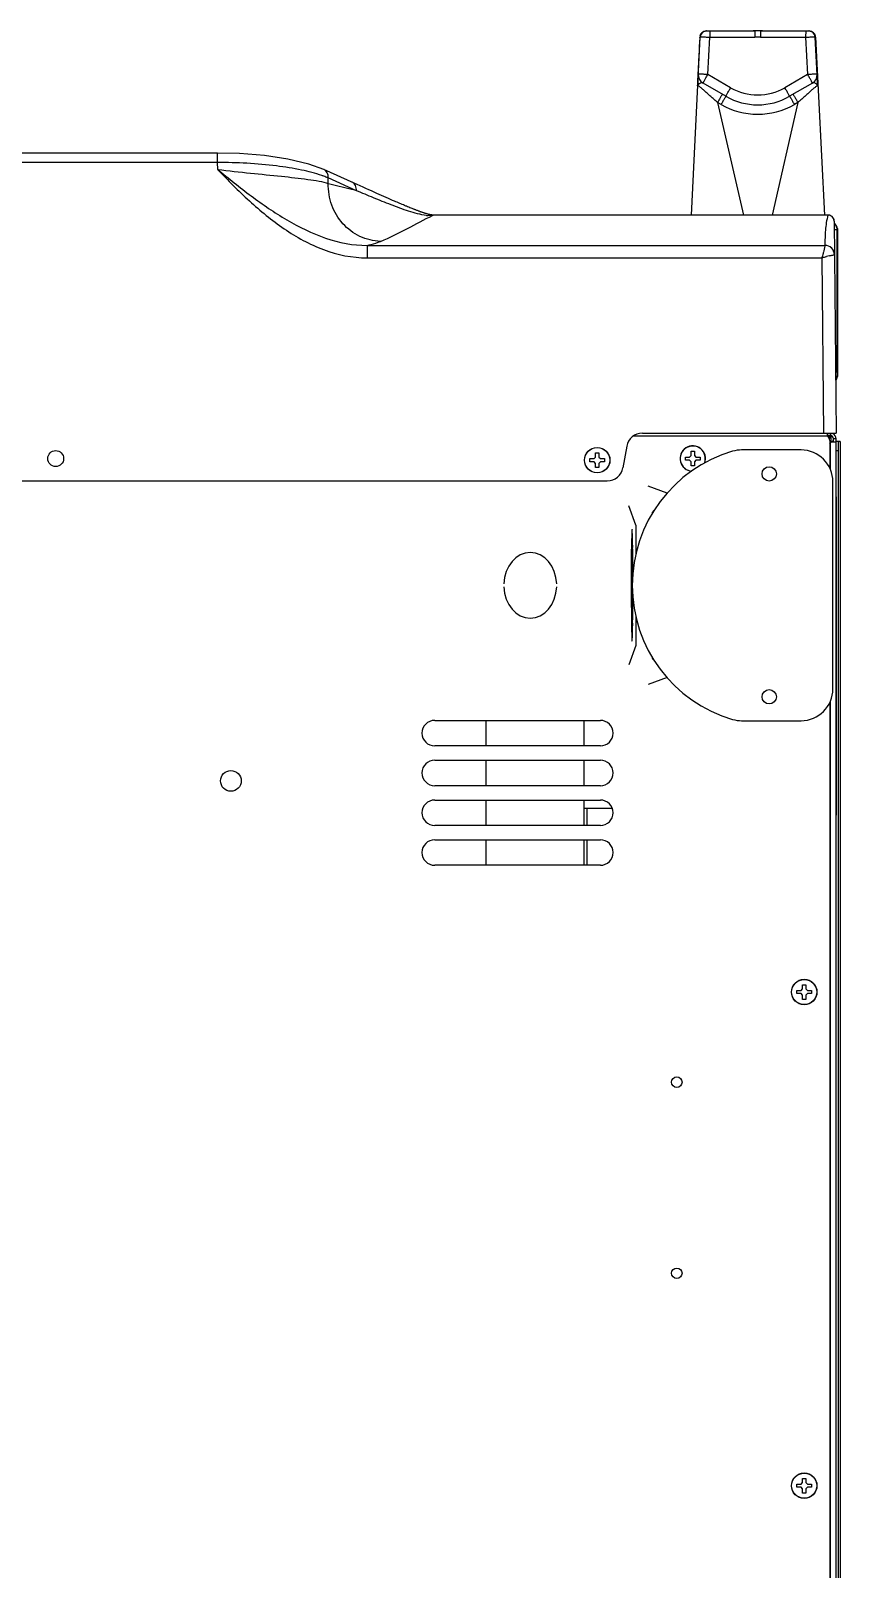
# Model space of a CAD drawing. Header units: millimetres. Extents: x -1319 to 3519, y -1539 to 2345.
# Drawn here: x 795.8 to 1050, y 1861.5 to 2344.6 of the extents above; entities that cross this region are included whole.
import ezdxf

# ---------------------------------------------------------------- set-up
doc = ezdxf.new("R2010")
doc.units = ezdxf.units.MM
doc.header["$LTSCALE"] = 65.395
doc.layers.get('0').update_dxf_attribs({"linetype": 'CONTINUOUS'})

msp = doc.modelspace()

# ---------------------------------------------------------------- linework, layer by layer
at = {"linetype": 'Continuous'}
for p, q in [((1007.92, 2344.51), (1023.19, 2344.54)), ((1009, 2344.51), (1009.01, 2342.58)), ((1023.19, 2344.54), (1023.19, 2342.61)), ((1024.93, 2344.54), (1024.93, 2342.61)), ((1024.93, 2344.54), (1040.2, 2344.51)), ((1039.12, 2344.51), (1039.11, 2342.58)), ((1005.92, 2342.61), (1003.13, 2286.7)), ((1005.28, 2328.73), (1006.01, 2342.61)), ((1005.95, 2342.61), (1005.93, 2342.61)), ((1008.39, 2330.84), (1009.01, 2342.58)), ((1009.01, 2342.58), (1023.19, 2342.61)), ((1024.93, 2342.61), (1039.11, 2342.58)), ((1039.11, 2342.58), (1039.73, 2330.84)), ((1042.11, 2342.61), (1042.72, 2330.89)), ((1042.84, 2328.73), (1042.11, 2342.61)), ((1042.17, 2342.61), (1042.19, 2342.61)), ((1042.2, 2342.61), (1044.99, 2286.7)), ((1042.2, 2342.54), (1044.99, 2286.7)), ((1005.37, 2330.66), (1005.28, 2329.07)), ((1005.38, 2330.89), (1005.37, 2330.66)), ((1015.56, 2326.7), (1008.39, 2330.84)), ((1039.73, 2330.84), (1032.56, 2326.7)), ((1042.74, 2330.89), (1042.76, 2330.65)), ((1042.76, 2330.65), (1042.84, 2329.07)), ((1014.06, 2324), (1006.89, 2328.14)), ((1041.23, 2328.14), (1034.06, 2324)), ((1011.47, 2322.08), (1019.55, 2286.7)), ((1012.56, 2321.45), (1011.47, 2322.08)), ((1036.65, 2322.08), (1028.57, 2286.7)), ((1036.65, 2322.08), (1035.56, 2321.45)), ((854.44, 2306.18), (382.88, 2306.18)), ((854.44, 2303.21), (854.44, 2306.18)), ((854.44, 2303.21), (382.88, 2303.21)), ((854.52, 2301.03), (854.44, 2303.21)), ((897.37, 2296.7), (887.83, 2301)), ((887.84, 2301), (887.83, 2301)), ((889.25, 2296.62), (889.19, 2298.37)), ((898.07, 2294.36), (889.19, 2298.37)), ((898.32, 2296.27), (897.37, 2296.7)), ((899.25, 2295.85), (898.32, 2296.27)), ((900.17, 2295.44), (899.25, 2295.85)), ((901.06, 2295.04), (900.17, 2295.44)), ((901.94, 2294.65), (901.06, 2295.04)), ((902.79, 2294.27), (901.94, 2294.65)), ((903.62, 2293.89), (902.79, 2294.27)), ((904.44, 2293.53), (903.62, 2293.89)), ((905.23, 2293.18), (904.44, 2293.53)), ((905.99, 2292.84), (905.23, 2293.18)), ((906.73, 2292.52), (905.99, 2292.84)), ((907.45, 2292.2), (906.73, 2292.52)), ((908.14, 2291.9), (907.45, 2292.2)), ((908.81, 2291.6), (908.14, 2291.9)), ((909.45, 2291.32), (908.81, 2291.6)), ((910.07, 2291.05), (909.45, 2291.32)), ((910.48, 2290.88), (910.07, 2291.05)), ((910.88, 2290.71), (910.48, 2290.88)), ((911.28, 2290.53), (910.88, 2290.71)), ((911.67, 2290.37), (911.28, 2290.53)), ((912.06, 2290.2), (911.67, 2290.37)), ((912.45, 2290.04), (912.06, 2290.2)), ((912.83, 2289.87), (912.45, 2290.04)), ((913.21, 2289.71), (912.83, 2289.87)), ((913.59, 2289.55), (913.21, 2289.71)), ((914.53, 2289.17), (914.15, 2289.32)), ((914.89, 2289.02), (914.53, 2289.17)), ((915.26, 2288.87), (914.89, 2289.02)), ((915.62, 2288.72), (915.26, 2288.87)), ((915.98, 2288.58), (915.62, 2288.72)), ((920.14, 2287.1), (919.97, 2287.15)), ((921.6, 2286.76), (922.66, 2286.76)), ((921.97, 2286.58), (922.17, 2286.68)), ((922.66, 2286.68), (922.66, 2286.76)), ((1046.12, 2286.7), (922.66, 2286.7)), ((1046.12, 2286.68), (922.66, 2286.68)), ((1046.12, 2286.7), (1046.12, 2286.68)), ((1048.08, 2284.77), (1048.66, 2218.24)), ((1048.1, 2282.19), (1049.02, 2282.19)), ((1049.02, 2282.19), (1049.06, 2282.24)), ((1049.02, 2237.5), (1049.02, 2282.19)), ((1049.06, 2282.44), (1049.06, 2236.04)), ((1049.06, 2282.24), (1049.06, 2236.24)), ((901.43, 2277.19), (901.43, 2273.26)), ((901.43, 2277.19), (1045.16, 2277.19)), ((901.43, 2273.26), (1044.18, 2273.26)), ((1044.18, 2273.26), (1044.66, 2218.24)), ((1048.49, 2237.5), (1049.02, 2237.5)), ((1049.02, 2236.27), (1049.06, 2236.24)), ((987.86, 2218.24), (1048.66, 2218.24)), ((1045.96, 2217.24), (1045.96, 2218.24)), ((1046.86, 2217.44), (1045.96, 2217.44)), ((1046.79, 2216.64), (1046.79, 2217.44)), ((1046.86, 2218.24), (1046.86, 2217.44)), ((1047.16, 2215.64), (1047.16, 2217.39)), ((982.93, 2214.11), (981.74, 2207.37)), ((1045.96, 2217.24), (984.94, 2217.24)), ((1003.16, 2211.24), (1003.16, 2212.54)), ((1003.16, 2212.54), (1004.16, 2212.54)), ((1004.16, 2212.54), (1004.16, 2211.24)), ((1037.66, 2212.94), (1019, 2212.94)), ((1046.28, 2217.12), (1046.28, 2217.19)), ((1046.66, 2215.97), (1046.66, 2207.21)), ((1047.16, 2215.64), (1046.66, 2215.64)), ((1046.66, 2214.74), (1046.86, 2215.09)), ((1047.16, 2216.64), (1046.79, 2216.64)), ((1046.86, 2206.78), (1046.86, 2215.09)), ((1047.14, 2215.44), (1047.02, 2215.44)), ((1047.86, 2215.44), (1047.14, 2215.44)), ((1047.16, 2215.64), (1047.16, 2215.44)), ((1047.16, 2215.64), (1047.67, 2215.64)), ((1047.86, 2215.44), (1047.86, 2216.44)), ((1048.66, 2216.44), (1047.86, 2216.44)), ((1048.66, 2215.44), (1047.86, 2215.44)), ((1048.66, 1456.04), (1048.66, 2216.44)), ((1049.43, 2215.64), (1048.66, 2215.64)), ((1049.27, 2212.64), (1048.66, 2212.64)), ((1049.27, 2212.64), (1049.27, 1457.44)), ((1049.96, 2215.64), (1049.43, 2215.64)), ((1049.96, 2215.64), (1049.96, 1454.44)), ((1049.96, 2215.64), (1049.96, 1454.44)), ((971.36, 2209.24), (971.36, 2210.24)), ((971.36, 2210.24), (972.66, 2210.24)), ((972.66, 2209.24), (971.36, 2209.24)), ((972.66, 2210.24), (973.16, 2210.74)), ((973.16, 2208.74), (972.66, 2209.24)), ((973.16, 2210.74), (973.16, 2212.04)), ((973.16, 2212.04), (974.16, 2212.04)), ((973.16, 2207.44), (973.16, 2208.74)), ((974.16, 2212.04), (974.16, 2210.74)), ((974.16, 2210.74), (974.66, 2210.24)), ((974.66, 2209.24), (974.16, 2208.74)), ((974.16, 2208.74), (974.16, 2207.44)), ((974.66, 2210.24), (975.96, 2210.24)), ((975.96, 2209.24), (974.66, 2209.24)), ((975.96, 2210.24), (975.96, 2209.24)), ((1001.36, 2209.74), (1001.36, 2210.74)), ((1001.36, 2210.74), (1002.66, 2210.74)), ((1002.66, 2209.74), (1001.36, 2209.74)), ((1002.66, 2210.74), (1003.16, 2211.24)), ((1003.16, 2209.24), (1002.66, 2209.74)), ((1003.16, 2207.94), (1003.16, 2209.24)), ((1004.16, 2207.94), (1003.16, 2207.94)), ((1004.16, 2211.24), (1004.66, 2210.74)), ((1004.66, 2209.74), (1004.16, 2209.24)), ((1004.16, 2209.24), (1004.16, 2207.94)), ((1004.66, 2210.74), (1005.96, 2210.74)), ((1005.96, 2209.74), (1004.66, 2209.74)), ((1005.96, 2210.74), (1005.96, 2209.74)), ((260.5, 2203.24), (976.82, 2203.24)), ((974.16, 2207.44), (973.16, 2207.44)), ((1047.66, 2137.94), (1047.66, 2202.94)), ((995.62, 2199.38), (989.67, 2201.54)), ((1048.71, 2198.24), (1048.66, 2198.24)), ((1048.71, 2198.24), (1048.71, 2098.24)), ((985.78, 2189.29), (983.56, 2195.43)), ((1048.71, 2196.24), (1048.66, 2196.24)), ((985.78, 2189.29), (985.78, 2180.18)), ((984.46, 2184.62), (984.46, 2184.35)), ((984.49, 2182.28), (984.49, 2182.33)), ((984.53, 2180.84), (984.56, 2179.77)), ((984.56, 2179.71), (984.53, 2178.65)), ((984.61, 2180.97), (984.57, 2182.03)), ((984.65, 2182.03), (984.61, 2180.97)), ((984.65, 2179.77), (984.69, 2180.84)), ((984.69, 2178.65), (984.65, 2179.71)), ((984.72, 2182.33), (984.72, 2182.28)), ((984.74, 2181.18), (984.75, 2180.97)), ((984.75, 2180.97), (984.75, 2180.96)), ((984.75, 2180.96), (984.75, 2180.84)), ((984.76, 2179.77), (984.77, 2179.72)), ((984.78, 2178.87), (984.78, 2178.65)), ((984.78, 2178.65), (984.78, 2178.53)), ((984.57, 2177.45), (984.61, 2178.52)), ((984.61, 2178.52), (984.65, 2177.45)), ((984.78, 2178.53), (984.78, 2178.52)), ((984.79, 2177.46), (984.79, 2177.21)), ((984.79, 2177.21), (984.8, 2176.55)), ((984.84, 2176.55), (984.83, 2177.21)), ((984.4, 2169.56), (984.4, 2169.68)), ((984.52, 2169.17), (984.52, 2168.91)), ((984.68, 2169.68), (984.54, 2169.68)), ((984.52, 2165.4), (984.52, 2165.11)), ((984.63, 2168.33), (984.53, 2165.78)), ((984.54, 2168.41), (984.63, 2168.41)), ((984.54, 2164.6), (984.68, 2164.6)), ((984.59, 2165.94), (984.69, 2168.49)), ((984.68, 2165.87), (984.59, 2165.87)), ((984.7, 2165.11), (984.7, 2165.36)), ((984.81, 2165.87), (984.8, 2165.46)), ((984.8, 2165.46), (984.8, 2165.36)), ((984.8, 2165.36), (984.8, 2165.11)), ((984.8, 2165.11), (984.8, 2164.6)), ((984.81, 2165.94), (984.81, 2165.87)), ((984.63, 2163.46), (984.54, 2163.46)), ((984.54, 2161.98), (984.62, 2161.98)), ((984.62, 2159.95), (984.54, 2159.95)), ((984.75, 2159.77), (984.74, 2159.61)), ((984.75, 2159.95), (984.75, 2159.77)), ((984.78, 2162.32), (984.78, 2162.11)), ((984.78, 2162.11), (984.78, 2161.98)), ((984.83, 2163.46), (984.83, 2163.53)), ((985.78, 2160.69), (985.78, 2151.58)), ((984.43, 2158.46), (984.43, 2158.34)), ((984.46, 2156.29), (984.46, 2156.25)), ((984.5, 2158.46), (984.49, 2158.59)), ((984.54, 2158.47), (984.63, 2158.47)), ((984.72, 2158.59), (984.72, 2158.47)), ((984.75, 2156.26), (984.75, 2156.27)), ((985.78, 2151.58), (983.56, 2145.45)), ((995.62, 2141.49), (989.67, 2139.34)), ((1046.66, 2133.67), (1046.66, 1592.21)), ((1046.86, 1591.78), (1046.86, 2134.1)), ((922.66, 2128.04), (974.66, 2128.04)), ((938.66, 2128.04), (938.66, 2120.04)), ((969.46, 2128.04), (969.46, 2120.04)), ((1019, 2127.94), (1037.66, 2127.94)), ((974.66, 2120.04), (922.66, 2120.04)), ((922.66, 2115.54), (974.66, 2115.54)), ((938.66, 2115.54), (938.66, 2107.54)), ((969.46, 2115.54), (969.46, 2107.54)), ((974.66, 2107.54), (922.66, 2107.54)), ((922.66, 2103.04), (974.66, 2103.04)), ((938.66, 2103.04), (938.66, 2095.04)), ((969.46, 2103.04), (969.46, 2095.04)), ((969.46, 2100.44), (978.4, 2100.44)), ((970.46, 2100.44), (970.46, 2095.04)), ((1048.71, 2100.24), (1048.66, 2100.24)), ((1048.71, 2098.24), (1048.66, 2098.24)), ((974.66, 2095.04), (922.66, 2095.04)), ((922.66, 2090.54), (974.66, 2090.54)), ((938.66, 2090.54), (938.66, 2082.54)), ((969.46, 2090.54), (969.46, 2082.54)), ((970.46, 2090.54), (970.46, 2082.54)), ((974.66, 2082.54), (922.66, 2082.54)), ((1037.66, 2043.24), (1038.16, 2043.74)), ((1038.16, 2045.04), (1039.16, 2045.04)), ((1038.16, 2043.74), (1038.16, 2045.04)), ((1039.16, 2045.04), (1039.16, 2043.74)), ((1039.16, 2043.74), (1039.66, 2043.24)), ((1036.36, 2043.24), (1037.66, 2043.24)), ((1036.36, 2042.24), (1036.36, 2043.24)), ((1037.66, 2042.24), (1036.36, 2042.24)), ((1038.16, 2041.74), (1037.66, 2042.24)), ((1038.16, 2040.44), (1038.16, 2041.74)), ((1039.16, 2040.44), (1038.16, 2040.44)), ((1039.66, 2042.24), (1039.16, 2041.74)), ((1039.16, 2041.74), (1039.16, 2040.44)), ((1039.66, 2043.24), (1040.96, 2043.24)), ((1040.96, 2042.24), (1039.66, 2042.24)), ((1040.96, 2043.24), (1040.96, 2042.24)), ((1038.16, 1890.04), (1039.16, 1890.04)), ((1038.16, 1888.74), (1038.16, 1890.04)), ((1039.16, 1890.04), (1039.16, 1888.74)), ((1036.36, 1888.24), (1037.66, 1888.24)), ((1036.36, 1887.24), (1036.36, 1888.24)), ((1037.66, 1887.24), (1036.36, 1887.24)), ((1037.66, 1888.24), (1038.16, 1888.74)), ((1038.16, 1886.74), (1037.66, 1887.24)), ((1038.16, 1885.44), (1038.16, 1886.74)), ((1039.16, 1885.44), (1038.16, 1885.44)), ((1039.16, 1888.74), (1039.66, 1888.24)), ((1039.66, 1887.24), (1039.16, 1886.74)), ((1039.16, 1886.74), (1039.16, 1885.44)), ((1039.66, 1888.24), (1040.96, 1888.24)), ((1040.96, 1887.24), (1039.66, 1887.24)), ((1040.96, 1888.24), (1040.96, 1887.24))]:
    msp.add_line(p, q, dxfattribs=at)
for points in [[(887.84, 2301), (883.1, 2302.73), (876.55, 2304.29), (869.2, 2305.38), (861.32, 2306.01), (854.44, 2306.18)], [(914.15, 2289.32), (913.78, 2289.48), (913.59, 2289.55)], [(919.97, 2287.15), (919.81, 2287.2), (919.64, 2287.25), (919.47, 2287.3), (919.3, 2287.36), (919.13, 2287.41), (918.96, 2287.47), (918.79, 2287.53), (918.62, 2287.58), (918.45, 2287.65), (918.28, 2287.71), (918.11, 2287.77), (917.93, 2287.83), (917.76, 2287.9), (917.58, 2287.96), (917.41, 2288.03), (917.23, 2288.09), (917.05, 2288.16), (916.88, 2288.23), (916.7, 2288.3), (916.52, 2288.37), (916.34, 2288.44), (916.16, 2288.51), (915.98, 2288.58)], [(920.63, 2286.96), (920.47, 2287.01), (920.3, 2287.05), (920.14, 2287.1)], [(921.6, 2286.76), (921.44, 2286.78), (921.28, 2286.81), (921.12, 2286.85), (920.96, 2286.88), (920.79, 2286.92), (920.63, 2286.96)], [(921.91, 2286.72), (921.76, 2286.73), (921.6, 2286.76)], [(1048.08, 2284.77), (1047.89, 2285.58), (1047.39, 2286.24), (1046.65, 2286.63), (1046.12, 2286.7)]]:
    msp.add_lwpolyline(points, dxfattribs=at)
for centre, radius in [((803.66, 2210.24), 2.5), ((973.66, 2209.74), 4), ((973.66, 2209.74), 3.95), ((1027.66, 2205.44), 2.25), ((1027.66, 2135.44), 2.25), ((858.66, 2109.04), 3.25), ((1038.66, 2042.74), 4), ((1038.66, 2042.74), 3.95), ((998.66, 2014.44), 1.65), ((998.66, 1954.44), 1.65), ((1038.66, 1887.74), 4), ((1038.66, 1887.74), 3.95)]:
    msp.add_circle(centre, radius, dxfattribs=at)
for centre, radius, start, end in [((1007.92, 2342.51), 2, 90.1, 177.1376), ((1007.98, 2342.51), 2.04, 166.5014, 177.1822), ((1008.01, 2342.51), 2, 90.1007, 177), ((1024.06, 2259.57), 85, 89, 91), ((1024.06, 2259.57), 84.98, 89.4115, 90.5885), ((1024.06, 1844.54), 500, 89.9, 90.1), ((1040.11, 2342.51), 2, 3, 89.9008), ((1040.2, 2342.51), 2, 2.8624, 89.9), ((1040.14, 2342.51), 2.04, 2.8178, 13.5094), ((-891.96, 2429.46), 1899.9, 357.02615, 357.37605), ((1009.63, 2342.43), 3.68, 177.763, 179.2355), ((1009.21, 2342.45), 3.26, 177.1907, 177.7496), ((1024.06, 1844.61), 498, 89.9, 90.1), ((1038.73, 2342.44), 3.45, 1.3931, 2.7993), ((1038.45, 2342.43), 3.72, 0.7589, 1.405), ((2940.08, 2429.46), 1899.9, 182.62395, 182.97385), ((1008.39, 2330.74), 3, 177, 240), ((1039.73, 2330.74), 3, 300, 3), ((1024.06, 2341.32), 20, 240, 300), ((1024.06, 2341.43), 17, 240, 300), ((1024.06, 2341.37), 23, 240.0002, 299.9998), ((875.14, 2263.83), 37.3, 70.5524, 71.0816), ((847.4, 2117.74), 183.75, 73.9921, 74.6167), ((921.14, 2297.19), 10.65, 263.9783, 267.1869), ((1046.12, 2284.71), 1.96, 64.704, 68.6763), ((1046.11, 2284.69), 1.99, 46.4162, 64.6598), ((1046.13, 2284.72), 1.96, 40.3348, 46.3391), ((1046.14, 2284.73), 1.94, 6.0358, 23.81), ((1046.19, 2284.73), 1.89, 0.5146, 6.009), ((1047.26, 2282.44), 1.8, 0, 62.6544), ((1047.02, 2282.19), 2, 15.0142, 57.4265), ((1047.01, 2282.19), 2.01, 0.0517, 14.9712), ((1053.88, 2242.84), 31.93, 103.3784, 104.8792), ((1047.26, 2236.04), 1.8, 314.3168, 0), ((1047, 2236.26), 2.02, 319.0238, 0.2608), ((987.86, 2213.24), 5, 90, 170), ((1045.56, 2216.44), 1, 5.1399, 66.3469), ((1046.86, 2216.44), 1, 0, 90), ((1046.86, 2216.44), 1.8, 0, 65.9979), ((1028.53, 2170.44), 43.87, 106.3369, 253.6631), ((1003.66, 2210.24), 4, 339.2129, 265.2204), ((1003.66, 2210.24), 3.95, 338.2711, 266.1508), ((1019, 2202.94), 10, 90, 106.3369), ((1045.16, 2215.97), 1.5, 0, 57.769), ((1047.46, 2215.55), 2.02, 125.7002, 127.0065), ((972.29, 2248.98), 81.91, 335.5637, 335.8296), ((989.84, 2261.72), 73.66, 320.7202, 321.0674), ((976.82, 2208.24), 5, 270, 350), ((992.16, 2192.93), 1.25, 118.13, 179.9987), ((1352.71, 2177.7), 368.32, 178.9653, 179.2867), ((588.43, 2177.25), 396.39, 0.7281, 1.0661), ((789.44, 2177.94), 195.33, 1.1308, 1.2734), ((755.75, 2177.27), 229.02, 0.9771, 1.131), ((639.02, 2175.36), 345.77, 0.7314, 0.9078), ((201.04, 2172.72), 783.81, 0.32816, 0.69929), ((1885.14, 2170.45), 900.74, 179.56982, 180.04896), ((1071.65, 2173.69), 87.13, 179.1478, 180.8485), ((118.3, 2170.68), 866.52, 0.15692, 0.29051), ((-153.14, 2170.7), 1137.99, 0.14861, 0.29479), ((1810.58, 2170.05), 826.18, 180.11425, 180.37838), ((108.12, 2170.23), 876.69, 359.71973, 359.84303), ((1561.6, 2165.97), 577.22, 180.59822, 180.74518), ((1537.63, 2168.02), 553.22, 180.4726, 180.626), ((1368.44, 2166.08), 384.02, 180.6132, 180.9163), ((1186.75, 2163.1), 202.3, 180.8938, 181.2772), ((778.31, 2163.16), 206.47, 358.7311, 359.0137), ((573.24, 2166.45), 411.56, 359.0941, 359.3769), ((431.66, 2165.69), 553.17, 359.2518, 359.4052), ((260.74, 2167.5), 724.1, 359.40242, 359.56308), ((1351.39, 2163.19), 366.99, 180.7561, 181.0765), ((649.59, 2162.69), 335.22, 358.9024, 359.2783), ((992.16, 2147.94), 1.25, 180.0014, 241.8703), ((922.66, 2124.04), 4, 90, 270), ((974.66, 2124.04), 4, 270, 90), ((1019, 2137.94), 10, 253.6631, 270), ((922.66, 2111.54), 4, 90, 270), ((974.66, 2111.54), 4, 270, 90), ((922.66, 2099.04), 4, 90, 270), ((974.66, 2099.04), 4, 270, 90), ((922.66, 2086.54), 4, 90, 270), ((974.66, 2086.54), 4, 270, 90)]:
    msp.add_arc(centre, radius, start, end, dxfattribs=at)
for centre, major_axis, ratio, start_param, end_param in [((1047.06, 2282.24), (1.41, 1.41), 0.999695, -0.785246, 0.240556), ((1047.06, 2236.24), (-1.41, 1.41), 0.999695, -3.100328, -2.356347), ((1037.66, 2202.94), (10, 0), 0.999848, 0, 1.570796), ((952.66, 2170.44), (0, 10.3), 0.805825, -1.522243, 1.522243), ((984.55, 2181.43), (0, 0.846), 0.034921, 5.497787, 8.639385), ((984.55, 2178.05), (0, 0.846), 0.034921, 0.785398, 3.926991), ((984.56, 2179.74), (0, 0.0423), 0.034921, -2.356194, -0.785398), ((984.61, 2181), (0, 0.0423), 0.034921, -3.926991, -3.141592), ((984.67, 2181.43), (0, 0.846), 0.034921, -2.356184, 0.785398), ((984.65, 2179.74), (0, 0.0423), 0.034921, 0.785398, 2.356194), ((984.67, 2178.05), (0, 0.846), 0.034921, 2.356194, 5.497787), ((984.61, 2178.49), (0, 0.0423), 0.034921, 0, 0.785375), ((952.66, 2170.44), (0, 10.3), 0.805825, 1.61935, 4.663836), ((984.54, 2169.17), (0, 0.508), 0.034921, 0, 1.570796), ((984.54, 2168.91), (0, 0.508), 0.034921, 1.570796, 3.141593), ((984.54, 2165.4), (0, 0.508), 0.034921, 0.715585, 1.570796), ((984.54, 2165.11), (0, 0.508), 0.034921, 1.570796, 3.141593), ((984.59, 2165.91), (0, 0.0423), 0.034921, 0.715585, 3.141593), ((984.63, 2168.36), (0, 0.0423), 0.034921, -2.426026, 0), ((984.68, 2165.36), (0, 0.508), 0.034921, -1.570796, 0), ((984.68, 2165.11), (0, 0.508), 0.034921, -3.141588, -1.570796), ((984.54, 2162.72), (0, 0.74), 0.034921, 6.283185, 9.424778), ((984.54, 2159.21), (0, 0.74), 0.034921, 6.283185, 9.424778), ((984.62, 2161.13), (0, 0.846), 0.034921, -1.437057, 0), ((984.62, 2160.79), (0, 0.846), 0.034921, -3.141593, -1.704528), ((984.63, 2161.55), (0, 1.9), 0.034921, -1.159279, 0), ((984.63, 2160.37), (0, 1.9), 0.034921, 3.141593, 4.300872), ((984.58, 2160.96), (0, 2.11), 0.034921, -1.704528, -1.437062), ((984.58, 2160.96), (0, 3.38), 0.034921, -1.982313, -1.159279), ((1037.66, 2137.94), (10, 0), 0.999848, -1.570796, 0)]:
    msp.add_ellipse(centre, major_axis=major_axis, ratio=ratio, start_param=start_param, end_param=end_param, dxfattribs=at)
msp.add_ellipse((984.61, 2173.69), major_axis=(0, 1.37), ratio=0.034921, dxfattribs=at)
for points, knots in [([(1006, 2342.98), (1006.1, 2343.41), (1006.6, 2344.2), (1007.49, 2344.51), (1007.92, 2344.51)], [0, 0, 0, 0, 0.501487, 1, 1, 1, 1]), ([(1040.2, 2344.51), (1040.63, 2344.51), (1041.52, 2344.2), (1042.02, 2343.41), (1042.12, 2342.98)], [0, 0, 0, 0, 0.498511, 1, 1, 1, 1]), ([(1005.93, 2342.61), (1005.93, 2342.61), (1005.93, 2342.61), (1005.92, 2342.61), (1005.92, 2342.61)], [0, 0, 0, 0, 0.742854, 1, 1, 1, 1]), ([(1006.01, 2342.61), (1006.01, 2342.62), (1006.04, 2342.62), (1006.08, 2342.63), (1006.15, 2342.63), (1006.25, 2342.63), (1006.37, 2342.63), (1006.59, 2342.64), (1006.92, 2342.63), (1007.37, 2342.63), (1007.88, 2342.61), (1008.43, 2342.6), (1008.81, 2342.59), (1009.01, 2342.58)], [0, 0, 0, 0, 0.005362, 0.019942, 0.043885, 0.076992, 0.118961, 0.1694, 0.293663, 0.445044, 0.617715, 0.805124, 1, 1, 1, 1]), ([(1039.11, 2342.58), (1039.31, 2342.59), (1039.69, 2342.6), (1040.24, 2342.61), (1040.75, 2342.63), (1041.2, 2342.63), (1041.53, 2342.64), (1041.75, 2342.63), (1041.87, 2342.63), (1041.97, 2342.63), (1042.04, 2342.63), (1042.08, 2342.62), (1042.11, 2342.62), (1042.11, 2342.61)], [0, 0, 0, 0, 0.194876, 0.382285, 0.554956, 0.706337, 0.8306, 0.881039, 0.923008, 0.956115, 0.980058, 0.994638, 1, 1, 1, 1]), ([(1042.19, 2342.61), (1042.19, 2342.61), (1042.2, 2342.61), (1042.2, 2342.61), (1042.2, 2342.61)], [0, 0, 0, 0, 0.742883, 1, 1, 1, 1]), ([(1005.2, 2327.32), (1005.2, 2327.44), (1005.23, 2327.91), (1005.24, 2328.38), (1005.27, 2328.73)], [0, 0, 0, 0, 0.252147, 1, 1, 1, 1]), ([(1005.28, 2328.73), (1005.28, 2328.62), (1005.25, 2328.15), (1005.22, 2327.68), (1005.2, 2327.32)], [0, 0, 0, 0, 0.246934, 1, 1, 1, 1]), ([(1005.27, 2328.73), (1005.28, 2328.81), (1005.29, 2328.92), (1005.3, 2329.03), (1005.3, 2329.06)], [0, 0, 0, 0, 0.741048, 1, 1, 1, 1]), ([(1005.57, 2327.79), (1005.47, 2327.93), (1005.32, 2328.23), (1005.27, 2328.57), (1005.28, 2328.73)], [0, 0, 0, 0, 0.515202, 1, 1, 1, 1]), ([(1005.3, 2329.06), (1005.3, 2329.06), (1005.29, 2329.06), (1005.29, 2329.07), (1005.28, 2329.07)], [0, 0, 0, 0, 0.508075, 1, 1, 1, 1]), ([(1008.39, 2330.84), (1008.2, 2330.85), (1007.82, 2330.87), (1007.26, 2330.89), (1006.75, 2330.91), (1006.3, 2330.92), (1005.98, 2330.93), (1005.76, 2330.92), (1005.63, 2330.92), (1005.54, 2330.92), (1005.46, 2330.91), (1005.42, 2330.91), (1005.4, 2330.9), (1005.4, 2330.89)], [0, 0, 0, 0, 0.194682, 0.381988, 0.554471, 0.705711, 0.829861, 0.880264, 0.922214, 0.955351, 0.979356, 0.994104, 1, 1, 1, 1]), ([(1006.89, 2328.14), (1006.89, 2328.14), (1006.9, 2328.17), (1006.91, 2328.2), (1006.95, 2328.27), (1007, 2328.36), (1007.06, 2328.48), (1007.17, 2328.67), (1007.33, 2328.97), (1007.55, 2329.37), (1007.81, 2329.83), (1008.1, 2330.33), (1008.29, 2330.67), (1008.39, 2330.84)], [0, 0, 0, 0, 0.005149, 0.019751, 0.043824, 0.077165, 0.119415, 0.170183, 0.295137, 0.447062, 0.619826, 0.806719, 1, 1, 1, 1]), ([(1042.72, 2330.89), (1042.72, 2330.9), (1042.7, 2330.91), (1042.66, 2330.91), (1042.58, 2330.92), (1042.49, 2330.92), (1042.36, 2330.92), (1042.14, 2330.93), (1041.82, 2330.92), (1041.37, 2330.91), (1040.86, 2330.89), (1040.3, 2330.87), (1039.92, 2330.85), (1039.73, 2330.84)], [0, 0, 0, 0, 0.005896, 0.020644, 0.044649, 0.077786, 0.119736, 0.170139, 0.294289, 0.445529, 0.618012, 0.805319, 1, 1, 1, 1]), ([(1041.23, 2328.14), (1041.23, 2328.14), (1041.22, 2328.17), (1041.21, 2328.2), (1041.17, 2328.27), (1041.12, 2328.36), (1041.06, 2328.48), (1040.95, 2328.67), (1040.79, 2328.97), (1040.57, 2329.37), (1040.31, 2329.83), (1040.02, 2330.33), (1039.83, 2330.67), (1039.73, 2330.84)], [0, 0, 0, 0, 0.005149, 0.019751, 0.043824, 0.077165, 0.119415, 0.170183, 0.295137, 0.447062, 0.619826, 0.806719, 1, 1, 1, 1]), ([(1042.55, 2327.79), (1042.65, 2327.93), (1042.8, 2328.23), (1042.85, 2328.57), (1042.84, 2328.73)], [0, 0, 0, 0, 0.51518, 1, 1, 1, 1]), ([(1042.84, 2329.07), (1042.83, 2329.07), (1042.83, 2329.06), (1042.82, 2329.06), (1042.82, 2329.06)], [0, 0, 0, 0, 0.491916, 1, 1, 1, 1]), ([(1042.85, 2328.73), (1042.84, 2328.81), (1042.83, 2328.92), (1042.82, 2329.03), (1042.82, 2329.06)], [0, 0, 0, 0, 0.741052, 1, 1, 1, 1]), ([(1042.92, 2327.32), (1042.92, 2327.44), (1042.88, 2327.91), (1042.86, 2328.38), (1042.84, 2328.73)], [0, 0, 0, 0, 0.252706, 1, 1, 1, 1]), ([(1042.92, 2327.32), (1042.92, 2327.44), (1042.89, 2327.91), (1042.88, 2328.38), (1042.85, 2328.73)], [0, 0, 0, 0, 0.252149, 1, 1, 1, 1]), ([(1005.57, 2327.79), (1005.53, 2327.75), (1005.38, 2327.62), (1005.25, 2327.46), (1005.2, 2327.32)], [0, 0, 0, 0, 0.273421, 1, 1, 1, 1]), ([(1011.47, 2322.08), (1011.14, 2322.36), (1010.5, 2322.92), (1009.55, 2323.76), (1008.61, 2324.59), (1007.71, 2325.39), (1006.99, 2326.03), (1006.45, 2326.5), (1006.09, 2326.79), (1005.78, 2327.03), (1005.52, 2327.21), (1005.34, 2327.31), (1005.23, 2327.33), (1005.2, 2327.32)], [0, 0, 0, 0, 0.156189, 0.311586, 0.464831, 0.613567, 0.75325, 0.817084, 0.874616, 0.923497, 0.961283, 0.986496, 1, 1, 1, 1]), ([(1006.89, 2328.14), (1006.8, 2328.19), (1006.57, 2328.26), (1006.22, 2328.2), (1005.88, 2328.03), (1005.67, 2327.88), (1005.57, 2327.79)], [0, 0, 0, 0, 0.229393, 0.463019, 0.723705, 1, 1, 1, 1]), ([(1012.97, 2324.63), (1012.96, 2324.63), (1012.95, 2324.6), (1012.93, 2324.58), (1012.89, 2324.51), (1012.84, 2324.43), (1012.78, 2324.33), (1012.67, 2324.14), (1012.51, 2323.87), (1012.28, 2323.49), (1012.03, 2323.05), (1011.75, 2322.58), (1011.57, 2322.25), (1011.47, 2322.08)], [0, 0, 0, 0, 0.004884, 0.019253, 0.042998, 0.075955, 0.117783, 0.168065, 0.292148, 0.443414, 0.616241, 0.804335, 1, 1, 1, 1]), ([(1014.06, 2324), (1014.06, 2324), (1014.05, 2323.97), (1014.02, 2323.95), (1013.99, 2323.88), (1013.94, 2323.8), (1013.87, 2323.7), (1013.76, 2323.51), (1013.6, 2323.24), (1013.38, 2322.86), (1013.12, 2322.42), (1012.85, 2321.95), (1012.66, 2321.62), (1012.56, 2321.45)], [0, 0, 0, 0, 0.004884, 0.019253, 0.042998, 0.075955, 0.117783, 0.168065, 0.292148, 0.443414, 0.616241, 0.804335, 1, 1, 1, 1]), ([(1014.06, 2324), (1014.06, 2324), (1014.07, 2324.03), (1014.08, 2324.06), (1014.12, 2324.13), (1014.16, 2324.22), (1014.23, 2324.34), (1014.33, 2324.54), (1014.5, 2324.83), (1014.72, 2325.24), (1014.98, 2325.7), (1015.26, 2326.19), (1015.46, 2326.53), (1015.56, 2326.7)], [0, 0, 0, 0, 0.005157, 0.019767, 0.043822, 0.077162, 0.119429, 0.170179, 0.295167, 0.44703, 0.619801, 0.806819, 1, 1, 1, 1]), ([(1034.06, 2324), (1034.06, 2324), (1034.05, 2324.03), (1034.04, 2324.06), (1034, 2324.13), (1033.96, 2324.22), (1033.89, 2324.34), (1033.79, 2324.54), (1033.62, 2324.83), (1033.4, 2325.24), (1033.14, 2325.7), (1032.86, 2326.19), (1032.66, 2326.53), (1032.56, 2326.7)], [0, 0, 0, 0, 0.005157, 0.019767, 0.043822, 0.077162, 0.119429, 0.170179, 0.295167, 0.44703, 0.619801, 0.806819, 1, 1, 1, 1]), ([(1034.06, 2324), (1034.06, 2324), (1034.07, 2323.97), (1034.1, 2323.95), (1034.13, 2323.88), (1034.19, 2323.8), (1034.25, 2323.7), (1034.36, 2323.51), (1034.52, 2323.24), (1034.74, 2322.86), (1035, 2322.42), (1035.27, 2321.95), (1035.46, 2321.62), (1035.56, 2321.45)], [0, 0, 0, 0, 0.004884, 0.019253, 0.042998, 0.075955, 0.117783, 0.168065, 0.292148, 0.443414, 0.616241, 0.804335, 1, 1, 1, 1]), ([(1035.15, 2324.63), (1035.16, 2324.63), (1035.17, 2324.6), (1035.19, 2324.58), (1035.23, 2324.51), (1035.28, 2324.43), (1035.34, 2324.33), (1035.45, 2324.14), (1035.61, 2323.87), (1035.84, 2323.49), (1036.09, 2323.05), (1036.37, 2322.58), (1036.55, 2322.25), (1036.65, 2322.08)], [0, 0, 0, 0, 0.004884, 0.019253, 0.042998, 0.075955, 0.117783, 0.168065, 0.292148, 0.443414, 0.616241, 0.804335, 1, 1, 1, 1]), ([(1042.92, 2327.32), (1042.89, 2327.34), (1042.78, 2327.31), (1042.6, 2327.21), (1042.34, 2327.03), (1042.03, 2326.79), (1041.67, 2326.5), (1041.13, 2326.03), (1040.41, 2325.39), (1039.51, 2324.59), (1038.58, 2323.76), (1037.62, 2322.92), (1036.98, 2322.36), (1036.65, 2322.08)], [0, 0, 0, 0, 0.013498, 0.038712, 0.076482, 0.125345, 0.182865, 0.246695, 0.386382, 0.535129, 0.688385, 0.843795, 1, 1, 1, 1]), ([(1042.55, 2327.79), (1042.45, 2327.88), (1042.24, 2328.03), (1041.9, 2328.2), (1041.55, 2328.26), (1041.32, 2328.19), (1041.23, 2328.14)], [0, 0, 0, 0, 0.276313, 0.536997, 0.770609, 1, 1, 1, 1]), ([(1042.92, 2327.32), (1042.89, 2327.41), (1042.78, 2327.58), (1042.63, 2327.72), (1042.55, 2327.79)], [0, 0, 0, 0, 0.473038, 1, 1, 1, 1]), ([(887.23, 2299.11), (885.15, 2299.83), (880.41, 2301.03), (869.49, 2302.77), (860.62, 2303.22), (854.44, 2303.21)], [0, 0, 0, 0, 0.199441, 0.440643, 1, 1, 1, 1]), ([(854.52, 2301.03), (857.96, 2300.61), (864.63, 2299.88), (874.09, 2298.96), (881.25, 2298.16), (886.17, 2297.43), (888.3, 2296.94), (889.25, 2296.62)], [0, 0, 0, 0, 0.297019, 0.574343, 0.813476, 0.913828, 1, 1, 1, 1]), ([(854.52, 2301.03), (857.96, 2298.17), (864.97, 2292.56), (879.51, 2282.53), (892.6, 2277.1), (901.43, 2277.19)], [0, 0, 0, 0, 0.251881, 0.503336, 1, 1, 1, 1]), ([(854.52, 2301.03), (857.74, 2297.65), (864.29, 2291), (875.11, 2282.06), (887.44, 2275.23), (896.78, 2273.26), (901.43, 2273.26)], [0, 0, 0, 0, 0.250304, 0.500507, 0.750518, 1, 1, 1, 1]), ([(889.19, 2298.37), (889.24, 2298.91), (889.08, 2300), (888.29, 2300.8), (887.84, 2301)], [0, 0, 0, 0, 0.523809, 1, 1, 1, 1]), ([(889.19, 2298.37), (889.06, 2298.43), (888.52, 2298.65), (887.98, 2298.85), (887.56, 2299)], [0, 0, 0, 0, 0.24089, 1, 1, 1, 1]), ([(905.66, 2278.44), (903.44, 2278.53), (898.98, 2279.61), (893.47, 2283.72), (889.92, 2289.7), (889.19, 2294.32), (889.25, 2296.62)], [0, 0, 0, 0, 0.246744, 0.493919, 0.744643, 1, 1, 1, 1]), ([(898.07, 2294.36), (898.12, 2294.9), (897.96, 2295.99), (897.16, 2296.79), (896.71, 2296.99)], [0, 0, 0, 0, 0.523836, 1, 1, 1, 1]), ([(920.02, 2286.6), (919.09, 2286.7), (917.21, 2287.09), (913.5, 2288.2), (908.92, 2289.9), (903.48, 2292.09), (899.87, 2293.6), (898.07, 2294.36)], [0, 0, 0, 0, 0.121397, 0.245907, 0.497059, 0.7487, 1, 1, 1, 1]), ([(905.66, 2278.44), (908.54, 2279.67), (914, 2282.36), (919.34, 2285.26), (921.97, 2286.58)], [0, 0, 0, 0, 0.515421, 1, 1, 1, 1]), ([(921.92, 2286.62), (921.82, 2286.6), (921.39, 2286.54), (920.95, 2286.54), (920.62, 2286.55)], [0, 0, 0, 0, 0.234627, 1, 1, 1, 1]), ([(921.91, 2286.72), (921.93, 2286.72), (922.02, 2286.71), (922.11, 2286.7), (922.17, 2286.68)], [0, 0, 0, 0, 0.303217, 1, 1, 1, 1]), ([(1046.12, 2286.68), (1045.68, 2285.14), (1045.18, 2281.97), (1045.17, 2278.79), (1045.17, 2277.21)], [0, 0, 0, 0, 0.503491, 1, 1, 1, 1]), ([(901.43, 2277.19), (901.86, 2277.28), (903.29, 2277.62), (904.71, 2278.03), (905.66, 2278.44)], [0, 0, 0, 0, 0.293958, 1, 1, 1, 1]), ([(1045.16, 2277.19), (1045.15, 2277.11), (1045, 2276.39), (1044.85, 2275.68), (1044.69, 2275.05)], [0, 0, 0, 0, 0.113219, 1, 1, 1, 1]), ([(1045.17, 2277.21), (1045.17, 2277.2), (1045.17, 2277.2), (1045.17, 2277.19), (1045.16, 2277.19)], [0, 0, 0, 0, 0.461689, 1, 1, 1, 1]), ([(1048.13, 2274.25), (1048.11, 2275), (1047.46, 2276.54), (1045.91, 2277.18), (1045.16, 2277.19)], [0, 0, 0, 0, 0.500168, 1, 1, 1, 1]), ([(1048.17, 2274.26), (1048.16, 2275.02), (1047.51, 2276.59), (1045.93, 2277.21), (1045.17, 2277.21)], [0, 0, 0, 0, 0.498422, 1, 1, 1, 1]), ([(1044.69, 2275.05), (1044.65, 2274.91), (1044.5, 2274.31), (1044.33, 2273.71), (1044.18, 2273.26)], [0, 0, 0, 0, 0.238122, 1, 1, 1, 1]), ([(1044.18, 2273.26), (1044.55, 2273.38), (1045.05, 2273.53), (1045.56, 2273.67), (1045.68, 2273.7)], [0, 0, 0, 0, 0.757833, 1, 1, 1, 1]), ([(1046.49, 2273.91), (1046.69, 2273.95), (1047.24, 2274.08), (1047.78, 2274.19), (1048.13, 2274.25)], [0, 0, 0, 0, 0.370453, 1, 1, 1, 1]), ([(1048.13, 2274.25), (1048.14, 2274.25), (1048.15, 2274.25), (1048.17, 2274.26), (1048.17, 2274.26)], [0, 0, 0, 0, 0.711391, 1, 1, 1, 1]), ([(1049.02, 2237.5), (1049.02, 2237.39), (1049.02, 2236.98), (1049.02, 2236.57), (1049.02, 2236.27)], [0, 0, 0, 0, 0.275371, 1, 1, 1, 1]), ([(1049.02, 2236.27), (1049.02, 2236.12), (1048.91, 2235.8), (1048.66, 2235.58), (1048.52, 2235.49)], [0, 0, 0, 0, 0.466784, 1, 1, 1, 1]), ([(1046.28, 2217.19), (1046.37, 2217.25), (1046.53, 2217.36), (1046.71, 2217.44), (1046.79, 2217.44)], [0, 0, 0, 0, 0.589185, 1, 1, 1, 1]), ([(1046.79, 2216.64), (1046.77, 2216.64), (1046.69, 2216.63), (1046.61, 2216.61), (1046.54, 2216.59)], [0, 0, 0, 0, 0.227492, 1, 1, 1, 1]), ([(1047.57, 2215.44), (1047.66, 2215.6), (1047.8, 2215.92), (1047.86, 2216.27), (1047.86, 2216.44)], [0, 0, 0, 0, 0.518657, 1, 1, 1, 1]), ([(1049.43, 2215.64), (1049.42, 2215.64), (1049.41, 2215.61), (1049.39, 2215.57), (1049.38, 2215.5), (1049.37, 2215.4), (1049.35, 2215.27), (1049.33, 2215.06), (1049.31, 2214.73), (1049.3, 2214.28), (1049.28, 2213.77), (1049.27, 2213.22), (1049.27, 2212.83), (1049.27, 2212.64)], [0, 0, 0, 0, 0.007002, 0.022197, 0.046438, 0.079688, 0.121697, 0.172094, 0.296103, 0.447041, 0.619153, 0.805857, 1, 1, 1, 1]), ([(984.56, 2187.62), (984.53, 2187.19), (984.5, 2186.19), (984.48, 2185.19), (984.46, 2184.62)], [0, 0, 0, 0, 0.43077, 1, 1, 1, 1]), ([(984.49, 2182.33), (984.5, 2182.47), (984.5, 2182.75), (984.51, 2183.16), (984.53, 2183.53), (984.54, 2183.87), (984.55, 2184.12), (984.56, 2184.29), (984.57, 2184.4), (984.58, 2184.49), (984.59, 2184.56), (984.6, 2184.59), (984.6, 2184.62), (984.61, 2184.62)], [0, 0, 0, 0, 0.186562, 0.364444, 0.529977, 0.678688, 0.805728, 0.859645, 0.906265, 0.944674, 0.973811, 0.992501, 1, 1, 1, 1]), ([(984.61, 2187.94), (984.6, 2187.94), (984.59, 2187.9), (984.58, 2187.85), (984.57, 2187.74), (984.56, 2187.66), (984.56, 2187.62)], [0, 0, 0, 0, 0.075297, 0.270753, 0.582876, 1, 1, 1, 1]), ([(984.75, 2184.62), (984.75, 2184.82), (984.74, 2185.21), (984.73, 2185.78), (984.71, 2186.31), (984.69, 2186.81), (984.68, 2187.18), (984.67, 2187.44), (984.66, 2187.61), (984.64, 2187.74), (984.63, 2187.85), (984.62, 2187.9), (984.62, 2187.94), (984.61, 2187.94)], [0, 0, 0, 0, 0.178798, 0.350524, 0.513324, 0.6636, 0.795625, 0.852565, 0.902088, 0.942924, 0.973487, 0.99263, 1, 1, 1, 1]), ([(984.61, 2184.62), (984.61, 2184.62), (984.62, 2184.61), (984.62, 2184.58), (984.63, 2184.52), (984.64, 2184.42), (984.65, 2184.35), (984.65, 2184.3)], [0, 0, 0, 0, 0.025173, 0.080384, 0.282291, 0.593979, 1, 1, 1, 1]), ([(984.65, 2184.3), (984.67, 2184.02), (984.7, 2183.37), (984.71, 2182.71), (984.72, 2182.33)], [0, 0, 0, 0, 0.429454, 1, 1, 1, 1]), ([(984.43, 2182.29), (984.38, 2178.57), (984.35, 2171.13), (984.37, 2163.68), (984.41, 2159.94)], [0, 0, 0, 0, 0.498361, 1, 1, 1, 1]), ([(984.42, 2177.21), (984.43, 2177.65), (984.44, 2179.34), (984.47, 2181.03), (984.49, 2182.28)], [0, 0, 0, 0, 0.260706, 1, 1, 1, 1]), ([(984.57, 2176.24), (984.56, 2176.15), (984.54, 2175.74), (984.54, 2175.32), (984.53, 2174.99)], [0, 0, 0, 0, 0.194746, 1, 1, 1, 1]), ([(984.61, 2176.55), (984.6, 2176.55), (984.6, 2176.51), (984.58, 2176.46), (984.58, 2176.36), (984.57, 2176.28), (984.57, 2176.24)], [0, 0, 0, 0, 0.073362, 0.266931, 0.577789, 1, 1, 1, 1]), ([(984.53, 2172.4), (984.53, 2172.28), (984.54, 2171.86), (984.55, 2171.45), (984.57, 2171.15)], [0, 0, 0, 0, 0.297247, 1, 1, 1, 1]), ([(984.57, 2171.15), (984.57, 2171.11), (984.58, 2171.03), (984.58, 2170.93), (984.6, 2170.88), (984.6, 2170.84), (984.61, 2170.84)], [0, 0, 0, 0, 0.422215, 0.733072, 0.926639, 1, 1, 1, 1]), ([(984.46, 2156.25), (984.48, 2155.68), (984.5, 2154.68), (984.53, 2153.68), (984.56, 2153.25)], [0, 0, 0, 0, 0.574407, 1, 1, 1, 1]), ([(984.61, 2156.26), (984.6, 2156.26), (984.6, 2156.28), (984.59, 2156.31), (984.58, 2156.38), (984.57, 2156.46), (984.56, 2156.56), (984.55, 2156.73), (984.54, 2156.97), (984.53, 2157.3), (984.52, 2157.66), (984.51, 2158.05), (984.5, 2158.32), (984.5, 2158.46)], [0, 0, 0, 0, 0.007007, 0.02446, 0.05243, 0.090247, 0.136945, 0.191401, 0.320117, 0.470109, 0.635991, 0.813506, 1, 1, 1, 1]), ([(984.65, 2156.57), (984.65, 2156.53), (984.64, 2156.45), (984.63, 2156.35), (984.62, 2156.3), (984.62, 2156.26), (984.61, 2156.26)], [0, 0, 0, 0, 0.41614, 0.728903, 0.925209, 1, 1, 1, 1]), ([(984.61, 2152.94), (984.61, 2152.94), (984.62, 2152.95), (984.62, 2152.98), (984.63, 2153.04), (984.64, 2153.14), (984.66, 2153.28), (984.67, 2153.44), (984.68, 2153.7), (984.7, 2154.07), (984.71, 2154.56), (984.73, 2155.1), (984.74, 2155.67), (984.75, 2156.06), (984.75, 2156.26)], [0, 0, 0, 0, 0.002554, 0.00811, 0.028405, 0.059717, 0.100469, 0.149326, 0.205245, 0.33526, 0.484784, 0.648269, 0.821055, 1, 1, 1, 1]), ([(984.72, 2158.47), (984.71, 2158.11), (984.69, 2157.48), (984.67, 2156.85), (984.65, 2156.57)], [0, 0, 0, 0, 0.565272, 1, 1, 1, 1]), ([(984.56, 2153.25), (984.57, 2153.21), (984.57, 2153.13), (984.58, 2153.03), (984.59, 2152.98), (984.6, 2152.94), (984.61, 2152.94)], [0, 0, 0, 0, 0.406841, 0.718914, 0.920876, 1, 1, 1, 1])]:
    msp.add_open_spline(points, degree=3, knots=knots, dxfattribs=at)
for points in [[(1005.94, 2342.48), (1005.93, 2342.5), (1005.92, 2342.52), (1005.92, 2342.54)], [(1005.94, 2342.48), (1005.96, 2342.5), (1005.98, 2342.52), (1005.99, 2342.55)], [(1042.13, 2342.55), (1042.13, 2342.53), (1042.14, 2342.52), (1042.15, 2342.51)], [(1042.15, 2342.51), (1042.16, 2342.5), (1042.17, 2342.49), (1042.18, 2342.48)], [(1042.18, 2342.48), (1042.19, 2342.5), (1042.2, 2342.52), (1042.2, 2342.54)], [(889.25, 2296.62), (891.56, 2296.11), (893.86, 2295.53), (896.14, 2294.91)], [(922.17, 2286.68), (922.09, 2286.66), (922, 2286.63), (921.92, 2286.62)], [(1046.83, 2286.54), (1046.61, 2286.63), (1046.36, 2286.68), (1046.12, 2286.68)], [(1047.91, 2285.51), (1047.84, 2285.68), (1047.74, 2285.84), (1047.62, 2285.98)], [(984.77, 2179.72), (984.77, 2179.44), (984.77, 2179.15), (984.78, 2178.87)], [(984.78, 2178.52), (984.78, 2178.16), (984.79, 2177.81), (984.79, 2177.46)], [(984.8, 2176.55), (984.8, 2176.06), (984.8, 2175.56), (984.81, 2175.07)], [(984.4, 2168.41), (984.4, 2168.79), (984.4, 2169.17), (984.4, 2169.56)], [(984.43, 2163.46), (984.42, 2163.84), (984.42, 2164.22), (984.42, 2164.6)], [(984.8, 2164.6), (984.8, 2164.22), (984.79, 2163.84), (984.79, 2163.46)], [(984.83, 2163.53), (984.83, 2163.89), (984.84, 2164.24), (984.84, 2164.6)], [(984.84, 2165.87), (984.85, 2166.32), (984.85, 2166.78), (984.85, 2167.23)], [(984.84, 2164.6), (984.84, 2165.02), (984.84, 2165.45), (984.84, 2165.87)], [(984.79, 2163.46), (984.79, 2163.08), (984.78, 2162.7), (984.78, 2162.32)], [(984.82, 2161.98), (984.83, 2162.47), (984.83, 2162.96), (984.83, 2163.46)]]:
    msp.add_open_spline(points, degree=3, dxfattribs=at)

doc.saveas('drawing.dxf')
